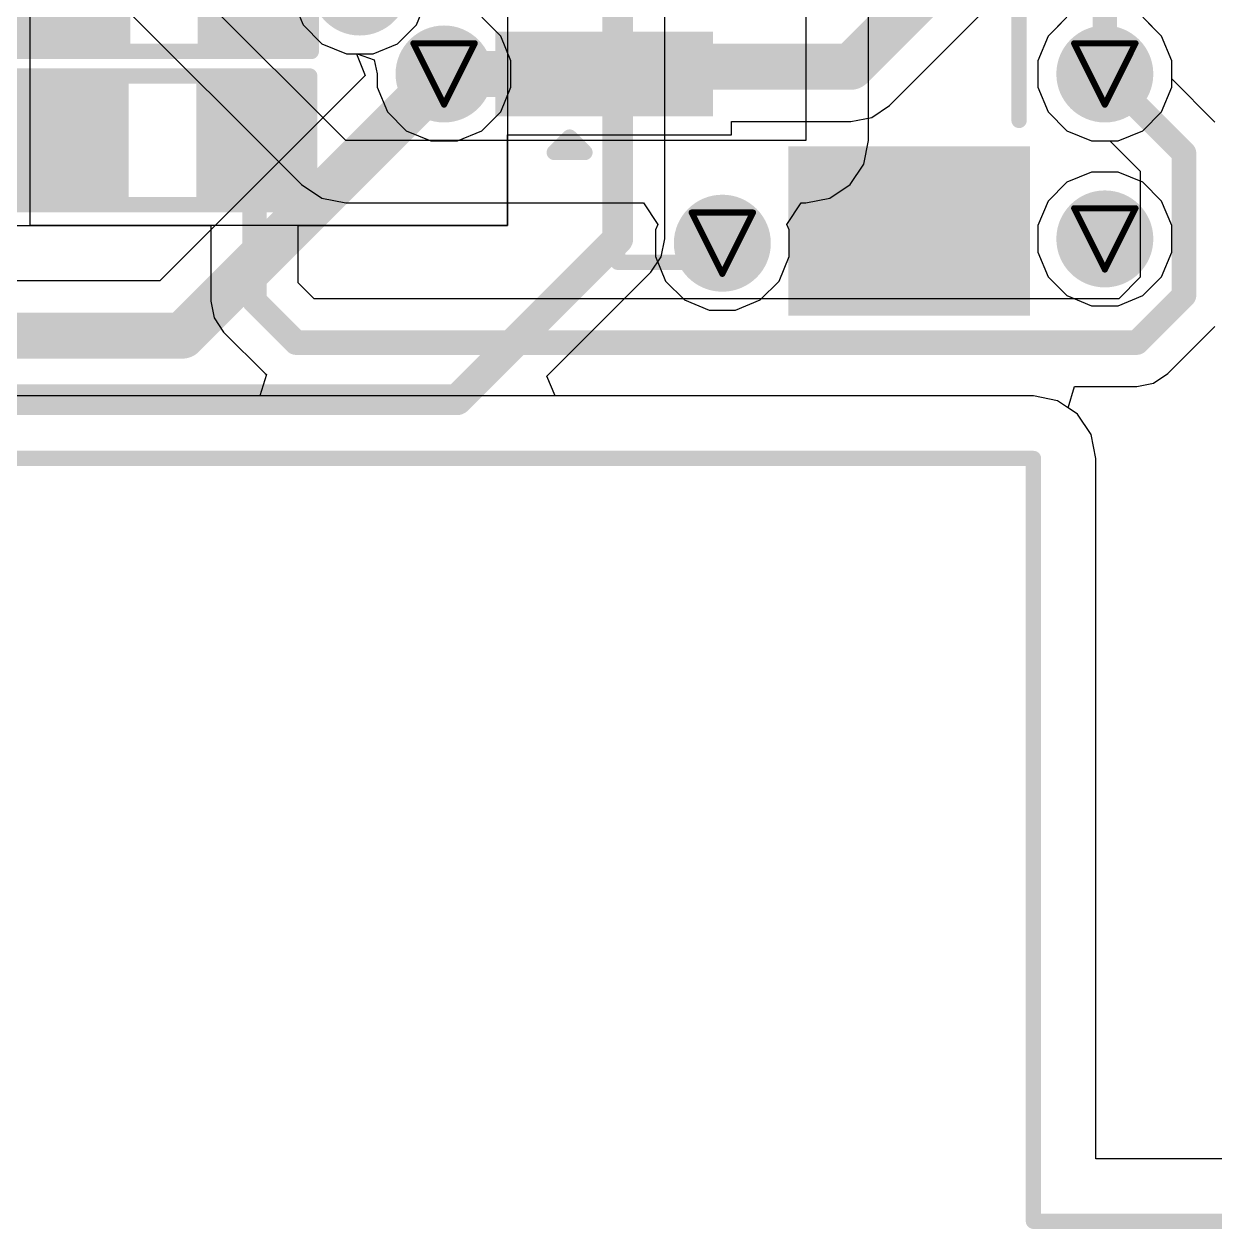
# Model space of a CAD drawing. Header units: inches. Extents: x -6 to 385, y -2 to 102.
# Drawn here: x 53.2 to 63.06, y -0.06 to 9.91 of the extents above; entities that cross this region are included whole.
import ezdxf

# ---------------------------------------------------------------- set-up
doc = ezdxf.new("R2010")
doc.units = ezdxf.units.IN
for name, color, linetype in [('Board outline', 216, 'Continuous'), ('Bottom Layer', 5, 'Continuous'), ('Bottom Overlay', 54, 'Continuous'), ('Bottom Paste', 16, 'Continuous'), ('Bottom Solder', 6, 'Continuous'), ('Drill Drawing', 1, 'Continuous'), ('Layer 1', 16, 'Continuous'), ('Layer 2', 76, 'Continuous'), ('Top Layer', 1, 'Continuous'), ('Top Solder', 216, 'Continuous'), ('Via Holes', 16, 'Continuous')]:
    doc.layers.add(name, color=color, linetype=linetype)

# ---------------------------------------------------------------- blocks, each defined once
blk = doc.blocks.new('R___0603_B_99')
at = {"layer": 'Bottom Layer'}
for points in [[(-1.143, -0.4445), (-1.143, 0.4445), (-0.3809999999999999, 0.4445), (-0.3809999999999999, -0.4445)], [(0.3809999999999999, -0.4445), (0.3809999999999999, 0.4445), (1.143, 0.4445), (1.143, -0.4445)]]:
    blk.add_hatch(color=5, dxfattribs=at).paths.add_polyline_path(points)
at = {"layer": 'Bottom Paste'}
for points in [[(-1.143, -0.4445), (-1.143, 0.4445), (-0.3809999999999999, 0.4445), (-0.3809999999999999, -0.4445)], [(0.3809999999999999, -0.4445), (0.3809999999999999, 0.4445), (1.143, 0.4445), (1.143, -0.4445)]]:
    blk.add_hatch(color=16, dxfattribs=at).paths.add_polyline_path(points)
at = {"layer": 'Bottom Solder'}
for points in [[(-1.2446, -0.5460999999999999), (-1.2446, 0.5460999999999999), (-0.2794, 0.5460999999999999), (-0.2794, -0.5460999999999999)], [(0.2794, -0.5460999999999999), (0.2794, 0.5460999999999999), (1.2446, 0.5460999999999999), (1.2446, -0.5460999999999999)]]:
    blk.add_hatch(color=6, dxfattribs=at).paths.add_polyline_path(points)
at = {"layer": 'Bottom Overlay'}
for points in [[(-1.2192, 0.5334, 0.127, 0.127, 0), (1.2192, 0.5334, 0.127, 0.127, 0)], [(-1.2192, -0.5334, 0.127, 0.127, 0), (-1.2192, 0.5334, 0.127, 0.127, 0)], [(1.2192, -0.5334, 0.127, 0.127, 0), (1.2192, 0.5334, 0.127, 0.127, 0)], [(-1.2192, -0.5334, 0.127, 0.127, 0), (1.2192, -0.5334, 0.127, 0.127, 0)]]:
    blk.add_lwpolyline(points, format="xyseb", dxfattribs=at)
for points in [[(-1.25095, 0.5334, 0.0635, 0.0635, 1), (-1.18745, 0.5334, 0.0635, 0.0635, 1)], [(-1.25095, 0.5334, 0.0635, 0.0635, 1), (-1.18745, 0.5334, 0.0635, 0.0635, 1)], [(1.18745, 0.5334, 0.0635, 0.0635, 1), (1.25095, 0.5334, 0.0635, 0.0635, 1)], [(1.18745, 0.5334, 0.0635, 0.0635, 1), (1.25095, 0.5334, 0.0635, 0.0635, 1)], [(-1.25095, -0.5334, 0.0635, 0.0635, 1), (-1.18745, -0.5334, 0.0635, 0.0635, 1)], [(-1.25095, -0.5334, 0.0635, 0.0635, 1), (-1.18745, -0.5334, 0.0635, 0.0635, 1)], [(1.18745, -0.5334, 0.0635, 0.0635, 1), (1.25095, -0.5334, 0.0635, 0.0635, 1)], [(1.18745, -0.5334, 0.0635, 0.0635, 1), (1.25095, -0.5334, 0.0635, 0.0635, 1)]]:
    blk.add_lwpolyline(points, format="xyseb", close=True, dxfattribs=at)
blk = doc.blocks.new('R___0603_B_106')
at = {"layer": 'Bottom Layer'}
for points in [[(-1.143, -0.4445), (-1.143, 0.4445), (-0.3809999999999999, 0.4445), (-0.3809999999999999, -0.4445)], [(0.3809999999999999, -0.4445), (0.3809999999999999, 0.4445), (1.143, 0.4445), (1.143, -0.4445)]]:
    blk.add_hatch(color=5, dxfattribs=at).paths.add_polyline_path(points)
at = {"layer": 'Bottom Paste'}
for points in [[(-1.143, -0.4445), (-1.143, 0.4445), (-0.3809999999999999, 0.4445), (-0.3809999999999999, -0.4445)], [(0.3809999999999999, -0.4445), (0.3809999999999999, 0.4445), (1.143, 0.4445), (1.143, -0.4445)]]:
    blk.add_hatch(color=16, dxfattribs=at).paths.add_polyline_path(points)
at = {"layer": 'Bottom Solder'}
for points in [[(-1.2446, -0.5460999999999999), (-1.2446, 0.5460999999999999), (-0.2794, 0.5460999999999999), (-0.2794, -0.5460999999999999)], [(0.2794, -0.5460999999999999), (0.2794, 0.5460999999999999), (1.2446, 0.5460999999999999), (1.2446, -0.5460999999999999)]]:
    blk.add_hatch(color=6, dxfattribs=at).paths.add_polyline_path(points)
at = {"layer": 'Bottom Overlay'}
for points in [[(-1.2192, -0.5334, 0.127, 0.127, 0), (-1.2192, 0.5334, 0.127, 0.127, 0)], [(-1.2192, 0.5334, 0.127, 0.127, 0), (1.2192, 0.5334, 0.127, 0.127, 0)], [(1.2192, -0.5334, 0.127, 0.127, 0), (1.2192, 0.5334, 0.127, 0.127, 0)], [(-1.2192, -0.5334, 0.127, 0.127, 0), (1.2192, -0.5334, 0.127, 0.127, 0)]]:
    blk.add_lwpolyline(points, format="xyseb", dxfattribs=at)
for points in [[(-1.25095, 0.5334, 0.0635, 0.0635, 1), (-1.18745, 0.5334, 0.0635, 0.0635, 1)], [(-1.25095, 0.5334, 0.0635, 0.0635, 1), (-1.18745, 0.5334, 0.0635, 0.0635, 1)], [(1.18745, 0.5334, 0.0635, 0.0635, 1), (1.25095, 0.5334, 0.0635, 0.0635, 1)], [(1.18745, 0.5334, 0.0635, 0.0635, 1), (1.25095, 0.5334, 0.0635, 0.0635, 1)], [(-1.25095, -0.5334, 0.0635, 0.0635, 1), (-1.18745, -0.5334, 0.0635, 0.0635, 1)], [(-1.25095, -0.5334, 0.0635, 0.0635, 1), (-1.18745, -0.5334, 0.0635, 0.0635, 1)], [(1.18745, -0.5334, 0.0635, 0.0635, 1), (1.25095, -0.5334, 0.0635, 0.0635, 1)], [(1.18745, -0.5334, 0.0635, 0.0635, 1), (1.25095, -0.5334, 0.0635, 0.0635, 1)]]:
    blk.add_lwpolyline(points, format="xyseb", close=True, dxfattribs=at)
blk = doc.blocks.new('V________T______B_136')
at = {"layer": 'Bottom Layer'}
for points in [[(-2.74999704, 2.06249905), (-2.24999804, 2.06249905), (-2.24999804, 0.46249971), (-2.74999704, 0.46249971)], [(-1.7499965, 2.06249905), (-1.2499975, 2.06249905), (-1.2499975, 0.46249971), (-1.7499965, 0.46249971)], [(-0.7499959599999999, 2.06249905), (-0.24999696, 2.06249905), (-0.24999696, 0.46249971), (-0.7499959599999999, 0.46249971)], [(0.25000204, 2.06249905), (0.75000104, 2.06249905), (0.75000104, 0.46249971), (0.25000204, 0.46249971)], [(1.25000258, 2.06249905), (1.75000158, 2.06249905), (1.75000158, 0.46249971), (1.25000258, 0.46249971)], [(2.25000312, 2.06249905), (2.75000212, 2.06249905), (2.75000212, 0.46249971), (2.25000312, 0.46249971)], [(-4.39999755, -0.36249991), (-3.199997409999999, -0.36249991), (-3.199997409999999, -2.16249885), (-4.39999755, -2.16249885)], [(3.20000249, -0.36249991), (4.400002629999999, -0.36249991), (4.400002629999999, -2.16249885), (3.20000249, -2.16249885)]]:
    blk.add_hatch(color=5, dxfattribs=at).paths.add_polyline_path(points)
at = {"layer": 'Bottom Paste'}
for points in [[(-2.74999704, 2.06249905), (-2.24999804, 2.06249905), (-2.24999804, 0.46249971), (-2.74999704, 0.46249971)], [(-1.7499965, 2.06249905), (-1.2499975, 2.06249905), (-1.2499975, 0.46249971), (-1.7499965, 0.46249971)], [(-0.7499959599999999, 2.06249905), (-0.24999696, 2.06249905), (-0.24999696, 0.46249971), (-0.7499959599999999, 0.46249971)], [(0.25000204, 2.06249905), (0.75000104, 2.06249905), (0.75000104, 0.46249971), (0.25000204, 0.46249971)], [(1.25000258, 2.06249905), (1.75000158, 2.06249905), (1.75000158, 0.46249971), (1.25000258, 0.46249971)], [(2.25000312, 2.06249905), (2.75000212, 2.06249905), (2.75000212, 0.46249971), (2.25000312, 0.46249971)], [(-4.39999755, -0.36249991), (-3.199997409999999, -0.36249991), (-3.199997409999999, -2.16249885), (-4.39999755, -2.16249885)], [(3.20000249, -0.36249991), (4.400002629999999, -0.36249991), (4.400002629999999, -2.16249885), (3.20000249, -2.16249885)]]:
    blk.add_hatch(color=16, dxfattribs=at).paths.add_polyline_path(points)
at = {"layer": 'Bottom Solder'}
for points in [[(-2.85159704, 2.16409905), (-2.14839804, 2.16409905), (-2.14839804, 0.36089971), (-2.85159704, 0.36089971)], [(-1.8515965, 2.16409905), (-1.1483975, 2.16409905), (-1.1483975, 0.36089971), (-1.8515965, 0.36089971)], [(-0.8515959599999999, 2.16409905), (-0.14839696, 2.16409905), (-0.14839696, 0.36089971), (-0.8515959599999999, 0.36089971)], [(0.14840204, 2.16409905), (0.8516010399999999, 2.16409905), (0.8516010399999999, 0.36089971), (0.14840204, 0.36089971)], [(1.14840258, 2.16409905), (1.85160158, 2.16409905), (1.85160158, 0.36089971), (1.14840258, 0.36089971)], [(2.14840312, 2.16409905), (2.85160212, 2.16409905), (2.85160212, 0.36089971), (2.14840312, 0.36089971)], [(-4.50159755, -0.26089991), (-3.09839741, -0.26089991), (-3.09839741, -2.26409885), (-4.50159755, -2.26409885)], [(3.09840249, -0.26089991), (4.50160263, -0.26089991), (4.50160263, -2.26409885), (3.09840249, -2.26409885)]]:
    blk.add_hatch(color=6, dxfattribs=at).paths.add_polyline_path(points)
at = {"layer": 'Bottom Overlay'}
for points in [[(-3.1496, 1.6764, 0.127, 0.127, 0), (-3.1496, 1.4224, 0.127, 0.127, 0)], [(-3.1496, 1.6764, 0.127, 0.127, 0), (-3.0226, 1.5494, 0.127, 0.127, 0)], [(-3.0226, 1.5494, 0.127, 0.127, 0), (-3.1496, 1.4224, 0.127, 0.127, 0)], [(-4.0591994, 1.15000024, 0.127, 0.127, 0), (-3.08040024, 1.15000024, 0.127, 0.127, 0)], [(-4.0591994, 1.15000024, 0.127, 0.127, 0), (-4.0591994, 0.12040108, 0.127, 0.127, 0)], [(3.08040532, 1.15000024, 0.127, 0.127, 0), (4.059204479999999, 1.15000024, 0.127, 0.127, 0)], [(4.059204479999999, 1.15000024, 0.127, 0.127, 0), (4.059204479999999, 0.12040108, 0.127, 0.127, 0)], [(-2.884398599999999, -2.1731986, 0.127, 0.127, 0), (2.93220394, -2.1731986, 0.127, 0.127, 0)]]:
    blk.add_lwpolyline(points, format="xyseb", dxfattribs=at)
for points in [[(-3.18135, 1.6764, 0.0635, 0.0635, 1), (-3.11785, 1.6764, 0.0635, 0.0635, 1)], [(-3.18135, 1.6764, 0.0635, 0.0635, 1), (-3.11785, 1.6764, 0.0635, 0.0635, 1)], [(-3.05435, 1.5494, 0.0635, 0.0635, 1), (-2.99085, 1.5494, 0.0635, 0.0635, 1)], [(-3.05435, 1.5494, 0.0635, 0.0635, 1), (-2.99085, 1.5494, 0.0635, 0.0635, 1)], [(-3.18135, 1.4224, 0.0635, 0.0635, 1), (-3.11785, 1.4224, 0.0635, 0.0635, 1)], [(-3.18135, 1.4224, 0.0635, 0.0635, 1), (-3.11785, 1.4224, 0.0635, 0.0635, 1)], [(-4.0909494, 1.15000024, 0.0635, 0.0635, 1), (-4.0274494, 1.15000024, 0.0635, 0.0635, 1)], [(-4.0909494, 1.15000024, 0.0635, 0.0635, 1), (-4.0274494, 1.15000024, 0.0635, 0.0635, 1)], [(-3.11215024, 1.15000024, 0.0635, 0.0635, 1), (-3.04865024, 1.15000024, 0.0635, 0.0635, 1)], [(3.04865532, 1.15000024, 0.0635, 0.0635, 1), (3.11215532, 1.15000024, 0.0635, 0.0635, 1)], [(4.02745448, 1.15000024, 0.0635, 0.0635, 1), (4.09095448, 1.15000024, 0.0635, 0.0635, 1)], [(4.02745448, 1.15000024, 0.0635, 0.0635, 1), (4.09095448, 1.15000024, 0.0635, 0.0635, 1)], [(-4.0909494, 0.12040108, 0.0635, 0.0635, 1), (-4.0274494, 0.12040108, 0.0635, 0.0635, 1)], [(4.02745448, 0.12040108, 0.0635, 0.0635, 1), (4.09095448, 0.12040108, 0.0635, 0.0635, 1)], [(-2.9161486, -2.1731986, 0.0635, 0.0635, 1), (-2.8526486, -2.1731986, 0.0635, 0.0635, 1)], [(2.90045394, -2.1731986, 0.0635, 0.0635, 1), (2.96395394, -2.1731986, 0.0635, 0.0635, 1)]]:
    blk.add_lwpolyline(points, format="xyseb", close=True, dxfattribs=at)

msp = doc.modelspace()

# ---------------------------------------------------------------- hatches: boundary and pattern name
at = {"layer": 'Bottom Layer'}
h = msp.add_hatch(color=5, dxfattribs=at)
edge = h.paths.add_edge_path()
edge.add_arc((56.67985616, 9.500001319999999), 0.2999994, 0, 360)
h = msp.add_hatch(color=5, dxfattribs=at)
edge = h.paths.add_edge_path()
edge.add_arc((62.15224806, 9.500001319999999), 0.2999994, 0, 360)
h = msp.add_hatch(color=5, dxfattribs=at)
edge = h.paths.add_edge_path()
edge.add_arc((58.98459628, 8.09868332), 0.2999994, 0, 360)
h = msp.add_hatch(color=5, dxfattribs=at)
edge = h.paths.add_edge_path()
edge.add_arc((62.15224806, 8.1341849), 0.2999994, 0, 360)
at = {"layer": 'Bottom Solder'}
h = msp.add_hatch(color=6, dxfattribs=at)
edge = h.paths.add_edge_path()
edge.add_arc((55.9816, 10.21999988), 0.4015993999999999, 0, 360)
h = msp.add_hatch(color=6, dxfattribs=at)
edge = h.paths.add_edge_path()
edge.add_arc((56.67985616, 9.500001319999999), 0.4015993999999999, 0, 360)
h = msp.add_hatch(color=6, dxfattribs=at)
edge = h.paths.add_edge_path()
edge.add_arc((62.15224806, 9.500001319999999), 0.4015993999999999, 0, 360)
h = msp.add_hatch(color=6, dxfattribs=at)
edge = h.paths.add_edge_path()
edge.add_arc((58.98459628, 8.09868332), 0.4015993999999999, 0, 360)
h = msp.add_hatch(color=6, dxfattribs=at)
edge = h.paths.add_edge_path()
edge.add_arc((62.15224806, 8.1341849), 0.4015993999999999, 0, 360)
at = {"layer": 'Layer 1'}
h = msp.add_hatch(color=16, dxfattribs=at)
edge = h.paths.add_edge_path()
edge.add_arc((56.67985616, 9.500001319999999), 0.2999994, 0, 360)
h = msp.add_hatch(color=16, dxfattribs=at)
edge = h.paths.add_edge_path()
edge.add_arc((62.15224806, 9.500001319999999), 0.2999994, 0, 360)
h = msp.add_hatch(color=16, dxfattribs=at)
edge = h.paths.add_edge_path()
edge.add_arc((58.98459628, 8.09868332), 0.2999994, 0, 360)
h = msp.add_hatch(color=16, dxfattribs=at)
edge = h.paths.add_edge_path()
edge.add_arc((62.15224806, 8.1341849), 0.2999994, 0, 360)
at = {"layer": 'Layer 2'}
h = msp.add_hatch(color=76, dxfattribs=at)
edge = h.paths.add_edge_path()
edge.add_arc((56.67985616, 9.500001319999999), 0.2999994, 0, 360)
h = msp.add_hatch(color=76, dxfattribs=at)
edge = h.paths.add_edge_path()
edge.add_arc((62.15224806, 9.500001319999999), 0.2999994, 0, 360)
h = msp.add_hatch(color=76, dxfattribs=at)
edge = h.paths.add_edge_path()
edge.add_arc((58.98459628, 8.09868332), 0.2999994, 0, 360)
h = msp.add_hatch(color=76, dxfattribs=at)
edge = h.paths.add_edge_path()
edge.add_arc((62.15224806, 8.1341849), 0.2999994, 0, 360)
at = {"layer": 'Top Layer'}
h = msp.add_hatch(color=1, dxfattribs=at)
edge = h.paths.add_edge_path()
edge.add_arc((56.67985616, 9.500001319999999), 0.2999994, 0, 360)
h = msp.add_hatch(color=1, dxfattribs=at)
edge = h.paths.add_edge_path()
edge.add_arc((62.15224806, 9.500001319999999), 0.2999994, 0, 360)
h = msp.add_hatch(color=1, dxfattribs=at)
edge = h.paths.add_edge_path()
edge.add_arc((58.98459628, 8.09868332), 0.2999994, 0, 360)
h = msp.add_hatch(color=1, dxfattribs=at)
edge = h.paths.add_edge_path()
edge.add_arc((62.15224806, 8.1341849), 0.2999994, 0, 360)
at = {"layer": 'Top Solder'}
h = msp.add_hatch(color=216, dxfattribs=at)
edge = h.paths.add_edge_path()
edge.add_arc((55.9816, 10.21999988), 0.4015993999999999, 0, 360)
h = msp.add_hatch(color=216, dxfattribs=at)
edge = h.paths.add_edge_path()
edge.add_arc((56.67985616, 9.500001319999999), 0.4015993999999999, 0, 360)
h = msp.add_hatch(color=216, dxfattribs=at)
edge = h.paths.add_edge_path()
edge.add_arc((62.15224806, 9.500001319999999), 0.4015993999999999, 0, 360)
h = msp.add_hatch(color=216, dxfattribs=at)
edge = h.paths.add_edge_path()
edge.add_arc((58.98459628, 8.09868332), 0.4015993999999999, 0, 360)
h = msp.add_hatch(color=216, dxfattribs=at)
edge = h.paths.add_edge_path()
edge.add_arc((62.15224806, 8.1341849), 0.4015993999999999, 0, 360)
at = {"layer": 'Via Holes'}
h = msp.add_hatch(color=7, dxfattribs=at)
edge = h.paths.add_edge_path()
edge.add_arc((56.67985616, 9.500001319999999), 0.1499997, 0, 360)
h = msp.add_hatch(color=7, dxfattribs=at)
edge = h.paths.add_edge_path()
edge.add_arc((62.15224806, 9.500001319999999), 0.1499997, 0, 360)
h = msp.add_hatch(color=7, dxfattribs=at)
edge = h.paths.add_edge_path()
edge.add_arc((62.15224806, 8.1341849), 0.1499997, 0, 360)
h = msp.add_hatch(color=7, dxfattribs=at)
edge = h.paths.add_edge_path()
edge.add_arc((58.98459628, 8.09868332), 0.1499997, 0, 360)

# ---------------------------------------------------------------- linework, layer by layer
at = {"layer": 'Board outline'}
for points in [[(23.37439826, 6.31599956, 0.127, 0.127, 0), (61.56100463999999, 6.31599956, 0.127, 0.127, 0)], [(61.56100463999999, 0, 0.127, 0.127, 0), (61.56100463999999, 6.31599956, 0.127, 0.127, 0)], [(61.56100463999999, 0, 0.127, 0.127, 0), (79.59657944, 0, 0.127, 0.127, 0)]]:
    msp.add_lwpolyline(points, format="xyseb", dxfattribs=at)
for points in [[(61.52925464, 6.31599956, 0.0635, 0.0635, 1), (61.59275464, 6.31599956, 0.0635, 0.0635, 1)], [(61.52925464, 6.31599956, 0.0635, 0.0635, 1), (61.59275464, 6.31599956, 0.0635, 0.0635, 1)], [(61.52925464, 0, 0.0635, 0.0635, 1), (61.59275464, 0, 0.0635, 0.0635, 1)], [(61.52925464, 0, 0.0635, 0.0635, 1), (61.59275464, 0, 0.0635, 0.0635, 1)]]:
    msp.add_lwpolyline(points, format="xyseb", close=True, dxfattribs=at)
at = {"layer": 'Bottom Layer'}
for p, q in [((53.25168928, 8.24600078), (53.25168928, 17.26849988)), ((57.20649722, 17.26849988), (57.20649722, 8.24600078)), ((60.36888357999999, 9.2390341), (62.22026671999999, 11.09041978)), ((61.8384336, 9.96966002), (61.68258936, 9.81381578)), ((62.62190676, 9.81381578), (62.46606252, 9.96966002)), ((61.68258936, 9.81381578), (61.59824866, 9.610199219999998)), ((62.70624746, 9.610199219999998), (62.62190676, 9.81381578)), ((61.59824866, 9.610199219999998), (61.59824866, 9.38980342)), ((62.70624746, 9.458751719999999), (62.70624746, 9.610199219999998)), ((61.59824866, 9.38980342), (61.68258936, 9.18618686)), ((63.06421474, 9.1007819), (62.70624746, 9.458751719999999)), ((60.22185314, 9.14079198), (60.36888357999999, 9.2390341)), ((61.68258936, 9.18618686), (61.8384336, 9.030342619999999)), ((59.06049656, 8.99600182), (59.06049656, 9.106293699999998)), ((59.06049656, 9.106293699999998), (60.04841686, 9.106293699999998)), ((60.04841686, 9.106293699999998), (60.22185314, 9.14079198)), ((57.20649722, 8.24600078), (57.20649722, 8.99600182)), ((57.20649722, 8.99600182), (59.06049656, 8.99600182)), ((61.8384336, 9.030342619999999), (62.04205016, 8.946001919999999)), ((62.04205016, 8.946001919999999), (62.19349766, 8.946001919999999)), ((62.19349766, 8.946001919999999), (62.44528024, 8.694221879999999)), ((62.44528024, 8.694221879999999), (62.44528024, 7.816415659999999)), ((53.14199429999999, 8.245995699999998), (53.25169436, 8.245995699999998)), ((57.20649722, 8.24600078), (53.25168928, 8.24600078)), ((53.25169436, 8.245998239999999), (53.31979684, 8.24600078)), ((53.25169436, 8.245995699999998), (53.25169436, 8.245998239999999)), ((53.31979684, 8.24600078), (54.74758926, 8.24600078)), ((54.74758926, 8.24600078), (54.74758926, 7.61903734)), ((55.47272369999999, 7.769207219999999), (55.47272369999999, 8.24600078)), ((55.47272369999999, 8.24600078), (57.20649722, 8.24600078)), ((62.44528024, 7.816415659999999), (62.26695953999999, 7.6380975)), ((55.60383088, 7.6380975), (55.47272369999999, 7.769207219999999)), ((54.74758926, 7.61903734), (54.74758671999999, 7.619024639999999)), ((54.74758671999999, 7.619024639999999), (54.7751889, 7.48027714)), ((62.26695953999999, 7.6380975), (55.60383088, 7.6380975)), ((54.7751889, 7.48027714), (54.85378158, 7.36264974)), ((62.67351702, 7.01915538), (63.06421474, 7.40985564)), ((54.85378158, 7.36264974), (55.19727085999999, 7.019163)), ((55.20837574, 7.011738579999999), (55.15444137999999, 6.833938579999999)), ((55.19727085999999, 7.019163), (55.19727594, 7.01915538)), ((55.19727594, 7.01915538), (55.20837574, 7.011738579999999)), ((62.55588961999999, 6.9405627), (62.67351702, 7.01915538)), ((61.84802718, 6.73516306), (61.90196407999999, 6.91296306)), ((61.90196407999999, 6.91296306), (62.41712941999999, 6.91296306)), ((62.41712941999999, 6.91296306), (62.41714212, 6.912960519999999)), ((62.41714212, 6.912960519999999), (62.55588961999999, 6.9405627)), ((55.15444137999999, 6.833938579999999), (32.96077482, 6.833938579999999)), ((61.92723962, 6.68223454), (61.84802718, 6.73516306)), ((62.03951778, 6.514198299999999), (61.92723962, 6.68223454)), ((62.07894365999999, 6.31598686), (62.03951778, 6.514198299999999)), ((62.07894365999999, 0.51793902), (62.07894365999999, 6.31598686)), ((66.69236598, 0.51793902), (62.07894365999999, 0.51793902))]:
    msp.add_line(p, q, dxfattribs=at)
for points in [[(60.04841686, 9.559500819999998, 0.3809999999999999, 0.3809999999999999, 0), (62.03254294, 11.5436269, 0.3809999999999999, 0.3809999999999999, 0)], [(56.67985616, 9.500001319999999, 0.3809999999999999, 0.3809999999999999, 0), (58.00649816, 9.500001319999999, 0.3809999999999999, 0.3809999999999999, 0)], [(58.00649816, 9.500001319999999, 0.3809999999999999, 0.3809999999999999, 0), (58.06599766, 9.559500819999998, 0.3809999999999999, 0.3809999999999999, 0)], [(58.06599766, 9.559500819999998, 0.3809999999999999, 0.3809999999999999, 0), (60.04841686, 9.559500819999998, 0.3809999999999999, 0.3809999999999999, 0)], [(62.15224806, 9.500001319999999, 0.2032, 0.2032, 0), (62.80784746, 8.84440192, 0.2032, 0.2032, 0)], [(52.3418435, 8.95004052, 0.3809999999999999, 0.3809999999999999, 0), (53.58611583999999, 8.95004052, 0.3809999999999999, 0.3809999999999999, 0)], [(53.58611583999999, 8.95004052, 0.3809999999999999, 0.3809999999999999, 0), (53.58615647999999, 8.94999988, 0.3809999999999999, 0.3809999999999999, 0)], [(55.11015647999999, 7.619024639999999, 0.2032, 0.2032, 0), (55.11015647999999, 8.94999988, 0.2032, 0.2032, 0)], [(62.80784746, 7.666235619999999, 0.2032, 0.2032, 0), (62.80784746, 8.84440192, 0.2032, 0.2032, 0)], [(55.11015647999999, 7.619024639999999, 0.2032, 0.2032, 0), (55.45365083999999, 7.275530279999999, 0.2032, 0.2032, 0)], [(62.41714212, 7.275530279999999, 0.2032, 0.2032, 0), (62.80784746, 7.666235619999999, 0.2032, 0.2032, 0)], [(55.45365083999999, 7.275530279999999, 0.2032, 0.2032, 0), (62.41714212, 7.275530279999999, 0.2032, 0.2032, 0)]]:
    msp.add_lwpolyline(points, format="xyseb", dxfattribs=at)
for points in [[(56.58460616, 9.500001319999999, 0.1905, 0.1905, 1), (56.77510615999999, 9.500001319999999, 0.1905, 0.1905, 1)], [(57.91124815999999, 9.500001319999999, 0.1905, 0.1905, 1), (58.10174816, 9.500001319999999, 0.1905, 0.1905, 1)], [(57.91124815999999, 9.500001319999999, 0.1905, 0.1905, 1), (58.10174816, 9.500001319999999, 0.1905, 0.1905, 1)], [(57.97074765999999, 9.559500819999998, 0.1905, 0.1905, 1), (58.16124765999999, 9.559500819999998, 0.1905, 0.1905, 1)], [(57.97074765999999, 9.559500819999998, 0.1905, 0.1905, 1), (58.16124765999999, 9.559500819999998, 0.1905, 0.1905, 1)], [(59.95316686, 9.559500819999998, 0.1905, 0.1905, 1), (60.14366686, 9.559500819999998, 0.1905, 0.1905, 1)], [(59.95316686, 9.559500819999998, 0.1905, 0.1905, 1), (60.14366686, 9.559500819999998, 0.1905, 0.1905, 1)], [(62.10144806, 9.500001319999999, 0.1016, 0.1016, 1), (62.20304805999999, 9.500001319999999, 0.1016, 0.1016, 1)], [(53.49086584, 8.95004052, 0.1905, 0.1905, 1), (53.68136584, 8.95004052, 0.1905, 0.1905, 1)], [(53.49086584, 8.95004052, 0.1905, 0.1905, 1), (53.68136584, 8.95004052, 0.1905, 0.1905, 1)], [(53.49090648, 8.94999988, 0.1905, 0.1905, 1), (53.68140648, 8.94999988, 0.1905, 0.1905, 1)], [(55.05935648, 8.94999988, 0.1016, 0.1016, 1), (55.16095648, 8.94999988, 0.1016, 0.1016, 1)], [(62.75704746, 8.84440192, 0.1016, 0.1016, 1), (62.85864745999999, 8.84440192, 0.1016, 0.1016, 1)], [(62.75704746, 8.84440192, 0.1016, 0.1016, 1), (62.85864745999999, 8.84440192, 0.1016, 0.1016, 1)], [(55.05935648, 7.619024639999999, 0.1016, 0.1016, 1), (55.16095648, 7.619024639999999, 0.1016, 0.1016, 1)], [(55.05935648, 7.619024639999999, 0.1016, 0.1016, 1), (55.16095648, 7.619024639999999, 0.1016, 0.1016, 1)], [(62.75704746, 7.666235619999999, 0.1016, 0.1016, 1), (62.85864745999999, 7.666235619999999, 0.1016, 0.1016, 1)], [(62.75704746, 7.666235619999999, 0.1016, 0.1016, 1), (62.85864745999999, 7.666235619999999, 0.1016, 0.1016, 1)], [(55.40285084, 7.275530279999999, 0.1016, 0.1016, 1), (55.50445084, 7.275530279999999, 0.1016, 0.1016, 1)], [(55.40285084, 7.275530279999999, 0.1016, 0.1016, 1), (55.50445084, 7.275530279999999, 0.1016, 0.1016, 1)], [(62.36634211999999, 7.275530279999999, 0.1016, 0.1016, 1), (62.46794212, 7.275530279999999, 0.1016, 0.1016, 1)], [(62.36634211999999, 7.275530279999999, 0.1016, 0.1016, 1), (62.46794212, 7.275530279999999, 0.1016, 0.1016, 1)]]:
    msp.add_lwpolyline(points, format="xyseb", close=True, dxfattribs=at)
at = {"layer": 'Drill Drawing'}
for points in [[(56.42585616, 9.75400132, 0.0508, 0.0508, 0), (56.93385616, 9.75400132, 0.0508, 0.0508, 0)], [(56.42585616, 9.75400132, 0.0508, 0.0508, 0), (56.67985616, 9.24600132, 0.0508, 0.0508, 0)], [(56.67985616, 9.24600132, 0.0508, 0.0508, 0), (56.93385616, 9.75400132, 0.0508, 0.0508, 0)], [(61.89824805999999, 9.75400132, 0.0508, 0.0508, 0), (62.40624806, 9.75400132, 0.0508, 0.0508, 0)], [(61.89824805999999, 9.75400132, 0.0508, 0.0508, 0), (62.15224806, 9.24600132, 0.0508, 0.0508, 0)], [(62.15224806, 9.24600132, 0.0508, 0.0508, 0), (62.40624806, 9.75400132, 0.0508, 0.0508, 0)], [(61.89824805999999, 8.3881849, 0.0508, 0.0508, 0), (62.40624806, 8.3881849, 0.0508, 0.0508, 0)], [(61.89824805999999, 8.3881849, 0.0508, 0.0508, 0), (62.15224806, 7.8801849, 0.0508, 0.0508, 0)], [(62.15224806, 7.8801849, 0.0508, 0.0508, 0), (62.40624806, 8.3881849, 0.0508, 0.0508, 0)], [(58.73059627999999, 8.35268332, 0.0508, 0.0508, 0), (59.23859628, 8.35268332, 0.0508, 0.0508, 0)], [(58.73059627999999, 8.35268332, 0.0508, 0.0508, 0), (58.98459628, 7.84468332, 0.0508, 0.0508, 0)], [(58.98459628, 7.84468332, 0.0508, 0.0508, 0), (59.23859628, 8.35268332, 0.0508, 0.0508, 0)]]:
    msp.add_lwpolyline(points, format="xyseb", dxfattribs=at)
for points in [[(56.41315615999999, 9.75400132, 0.0254, 0.0254, 1), (56.43855616, 9.75400132, 0.0254, 0.0254, 1)], [(56.41315615999999, 9.75400132, 0.0254, 0.0254, 1), (56.43855616, 9.75400132, 0.0254, 0.0254, 1)], [(56.92115616, 9.75400132, 0.0254, 0.0254, 1), (56.94655616, 9.75400132, 0.0254, 0.0254, 1)], [(56.92115616, 9.75400132, 0.0254, 0.0254, 1), (56.94655616, 9.75400132, 0.0254, 0.0254, 1)], [(61.88554806, 9.75400132, 0.0254, 0.0254, 1), (61.91094806, 9.75400132, 0.0254, 0.0254, 1)], [(61.88554806, 9.75400132, 0.0254, 0.0254, 1), (61.91094806, 9.75400132, 0.0254, 0.0254, 1)], [(62.39354806, 9.75400132, 0.0254, 0.0254, 1), (62.41894806, 9.75400132, 0.0254, 0.0254, 1)], [(62.39354806, 9.75400132, 0.0254, 0.0254, 1), (62.41894806, 9.75400132, 0.0254, 0.0254, 1)], [(56.66715616, 9.24600132, 0.0254, 0.0254, 1), (56.69255616, 9.24600132, 0.0254, 0.0254, 1)], [(56.66715616, 9.24600132, 0.0254, 0.0254, 1), (56.69255616, 9.24600132, 0.0254, 0.0254, 1)], [(62.13954806, 9.24600132, 0.0254, 0.0254, 1), (62.16494805999999, 9.24600132, 0.0254, 0.0254, 1)], [(62.13954806, 9.24600132, 0.0254, 0.0254, 1), (62.16494805999999, 9.24600132, 0.0254, 0.0254, 1)], [(61.88554806, 8.3881849, 0.0254, 0.0254, 1), (61.91094806, 8.3881849, 0.0254, 0.0254, 1)], [(61.88554806, 8.3881849, 0.0254, 0.0254, 1), (61.91094806, 8.3881849, 0.0254, 0.0254, 1)], [(62.39354806, 8.3881849, 0.0254, 0.0254, 1), (62.41894806, 8.3881849, 0.0254, 0.0254, 1)], [(62.39354806, 8.3881849, 0.0254, 0.0254, 1), (62.41894806, 8.3881849, 0.0254, 0.0254, 1)], [(58.71789628, 8.35268332, 0.0254, 0.0254, 1), (58.74329628, 8.35268332, 0.0254, 0.0254, 1)], [(58.71789628, 8.35268332, 0.0254, 0.0254, 1), (58.74329628, 8.35268332, 0.0254, 0.0254, 1)], [(59.22589628, 8.35268332, 0.0254, 0.0254, 1), (59.25129628, 8.35268332, 0.0254, 0.0254, 1)], [(59.22589628, 8.35268332, 0.0254, 0.0254, 1), (59.25129628, 8.35268332, 0.0254, 0.0254, 1)], [(62.13954806, 7.8801849, 0.0254, 0.0254, 1), (62.16494805999999, 7.8801849, 0.0254, 0.0254, 1)], [(62.13954806, 7.8801849, 0.0254, 0.0254, 1), (62.16494805999999, 7.8801849, 0.0254, 0.0254, 1)], [(58.97189628, 7.84468332, 0.0254, 0.0254, 1), (58.99729627999999, 7.84468332, 0.0254, 0.0254, 1)], [(58.97189628, 7.84468332, 0.0254, 0.0254, 1), (58.99729627999999, 7.84468332, 0.0254, 0.0254, 1)]]:
    msp.add_lwpolyline(points, format="xyseb", close=True, dxfattribs=at)
at = {"layer": 'Layer 1'}
for p, q in [((55.4276006, 10.10980198), (55.5119413, 9.90618542)), ((55.5119413, 9.90618542), (55.66778554, 9.75034118)), ((57.14951486, 9.81381578), (56.99367061999999, 9.96966002)), ((61.8384336, 9.96966002), (61.68258936, 9.81381578)), ((62.62190676, 9.81381578), (62.46606252, 9.96966002)), ((57.23385555999999, 9.610199219999998), (57.14951486, 9.81381578)), ((61.68258936, 9.81381578), (61.59824866, 9.610199219999998)), ((62.70624746, 9.610199219999998), (62.62190676, 9.81381578)), ((55.66778554, 9.75034118), (55.8714021, 9.66600048)), ((55.8714021, 9.66600048), (55.96158987999999, 9.66600048)), ((55.96158987999999, 9.66600048), (56.10166326, 9.61841612)), ((56.10166326, 9.61841612), (56.12585676, 9.5017336)), ((57.23385555999999, 9.38980342), (57.23385555999999, 9.610199219999998)), ((61.59824866, 9.610199219999998), (61.59824866, 9.38980342)), ((62.70624746, 9.38980342), (62.70624746, 9.610199219999998)), ((56.12585676, 9.5017336), (56.12585676, 9.38980342)), ((56.12585676, 9.38980342), (56.21019745999999, 9.18618686)), ((57.14951486, 9.18618686), (57.23385555999999, 9.38980342)), ((61.59824866, 9.38980342), (61.68258936, 9.18618686)), ((62.62190676, 9.18618686), (62.70624746, 9.38980342)), ((56.21019745999999, 9.18618686), (56.3660417, 9.030342619999999)), ((56.99367061999999, 9.030342619999999), (57.14951486, 9.18618686)), ((61.68258936, 9.18618686), (61.8384336, 9.030342619999999)), ((62.46606252, 9.030342619999999), (62.62190676, 9.18618686)), ((56.3660417, 9.030342619999999), (56.56965826, 8.946001919999999)), ((56.79005406, 8.946001919999999), (56.99367061999999, 9.030342619999999)), ((61.8384336, 9.030342619999999), (62.04205016, 8.946001919999999)), ((62.26244595999999, 8.946001919999999), (62.46606252, 9.030342619999999)), ((56.56965826, 8.946001919999999), (56.79005406, 8.946001919999999)), ((62.04205016, 8.946001919999999), (62.26244595999999, 8.946001919999999)), ((61.56099193999999, 6.833938579999999), (23.37441096, 6.833938579999999)), ((61.75920338, 6.794512699999999), (61.56099193999999, 6.833938579999999)), ((61.92723962, 6.68223454), (61.75920338, 6.794512699999999)), ((62.03951778, 6.514198299999999), (61.92723962, 6.68223454)), ((62.07894365999999, 6.31598686), (62.03951778, 6.514198299999999)), ((62.07894365999999, 0.51793902), (62.07894365999999, 6.31598686)), ((79.29441596, 0.51793902), (62.07894365999999, 0.51793902))]:
    msp.add_line(p, q, dxfattribs=at)
at = {"layer": 'Layer 2'}
for p, q in [((55.8651156, 8.95034532), (52.41806381999999, 12.39739456)), ((52.05182376, 12.0311418), (55.49886792, 8.58409764)), ((59.67706124, 10.89918064), (59.67706124, 8.95034532)), ((60.19501295999999, 8.95034532), (60.19501295999999, 10.89918064)), ((55.4276006, 10.10980198), (55.5119413, 9.90618542)), ((56.4512587, 9.90618542), (56.5355994, 10.10980198)), ((55.5119413, 9.90618542), (55.66778554, 9.75034118)), ((56.29541445999999, 9.75034118), (56.4512587, 9.90618542)), ((61.8384336, 9.96966002), (61.68258936, 9.81381578)), ((62.62190676, 9.81381578), (62.46606252, 9.96966002)), ((61.68258936, 9.81381578), (61.59824866, 9.610199219999998)), ((62.70624746, 9.610199219999998), (62.62190676, 9.81381578)), ((55.66778554, 9.75034118), (55.8714021, 9.66600048)), ((56.0917979, 9.66600048), (56.29541445999999, 9.75034118)), ((55.8714021, 9.66600048), (56.0917979, 9.66600048)), ((61.59824866, 9.610199219999998), (61.59824866, 9.38980342)), ((62.70624746, 9.38980342), (62.70624746, 9.610199219999998)), ((61.59824866, 9.38980342), (61.68258936, 9.18618686)), ((62.62190676, 9.18618686), (62.70624746, 9.38980342)), ((61.68258936, 9.18618686), (61.8384336, 9.030342619999999)), ((62.46606252, 9.030342619999999), (62.62190676, 9.18618686)), ((61.8384336, 9.030342619999999), (62.04205016, 8.946001919999999)), ((62.26244595999999, 8.946001919999999), (62.46606252, 9.030342619999999)), ((59.67706124, 8.95034532), (55.8651156, 8.95034532)), ((60.15558708, 8.752133879999999), (60.19501295999999, 8.95034532)), ((62.04205016, 8.946001919999999), (62.26244595999999, 8.946001919999999)), ((60.04330892, 8.58409764), (60.15558708, 8.752133879999999)), ((62.04205016, 8.6881843), (61.8384336, 8.6038436)), ((62.26244595999999, 8.6881843), (62.04205016, 8.6881843)), ((62.46606252, 8.6038436), (62.26244595999999, 8.6881843)), ((55.49886792, 8.58409764), (55.66690416, 8.471819479999999)), ((59.87527268, 8.471819479999999), (60.04330892, 8.58409764)), ((61.8384336, 8.6038436), (61.68258936, 8.44799936)), ((62.62190676, 8.44799936), (62.46606252, 8.6038436)), ((55.66690416, 8.471819479999999), (55.8651156, 8.4323936)), ((55.8651156, 8.4323936), (58.33072916, 8.4323936)), ((58.33072916, 8.4323936), (58.44953004, 8.25459106)), ((59.51966252, 8.25459106), (59.63846339999999, 8.4323936)), ((59.63846339999999, 8.4323936), (59.67706124, 8.4323936)), ((59.67706124, 8.4323936), (59.87527268, 8.471819479999999)), ((61.68258936, 8.44799936), (61.59824866, 8.244382799999999)), ((62.70624746, 8.244382799999999), (62.62190676, 8.44799936)), ((58.44953004, 8.25459106), (58.43059688, 8.208881219999999)), ((58.43059688, 8.208881219999999), (58.43059688, 7.988485419999999)), ((59.53859568, 8.208881219999999), (59.51966252, 8.25459106)), ((59.53859568, 7.988485419999999), (59.53859568, 8.208881219999999)), ((61.59824866, 8.244382799999999), (61.59824866, 8.023987)), ((62.70624746, 8.023987), (62.70624746, 8.244382799999999)), ((58.43059688, 7.988485419999999), (58.51493758, 7.78486886)), ((59.45425497999999, 7.78486886), (59.53859568, 7.988485419999999)), ((61.59824866, 8.023987), (61.68258936, 7.82037044)), ((62.62190676, 7.82037044), (62.70624746, 8.023987)), ((58.51493758, 7.78486886), (58.67078181999999, 7.629024619999999)), ((59.29841074, 7.629024619999999), (59.45425497999999, 7.78486886)), ((61.68258936, 7.82037044), (61.8384336, 7.664526199999999)), ((62.46606252, 7.664526199999999), (62.62190676, 7.82037044)), ((58.67078181999999, 7.629024619999999), (58.87439838, 7.544683919999999)), ((59.09479417999999, 7.544683919999999), (59.29841074, 7.629024619999999)), ((61.8384336, 7.664526199999999), (62.04205016, 7.580185499999999)), ((62.26244595999999, 7.580185499999999), (62.46606252, 7.664526199999999)), ((58.87439838, 7.544683919999999), (59.09479417999999, 7.544683919999999)), ((62.04205016, 7.580185499999999), (62.26244595999999, 7.580185499999999)), ((61.56099193999999, 6.833938579999999), (46.0686404, 6.833938579999999)), ((61.75920338, 6.794512699999999), (61.56099193999999, 6.833938579999999)), ((61.92723962, 6.68223454), (61.75920338, 6.794512699999999)), ((62.03951778, 6.514198299999999), (61.92723962, 6.68223454)), ((62.07894365999999, 6.31598686), (62.03951778, 6.514198299999999)), ((62.07894365999999, 0.51793902), (62.07894365999999, 6.31598686)), ((69.0340885, 0.51793902), (62.07894365999999, 0.51793902))]:
    msp.add_line(p, q, dxfattribs=at)
at = {"layer": 'Top Layer'}
for p, q in [((58.50746236, 8.1341849), (58.50746236, 14.90504512)), ((55.4276006, 10.10980198), (55.5119413, 9.90618542)), ((55.5119413, 9.90618542), (55.66778554, 9.75034118)), ((61.78968084, 9.92090726), (61.68258936, 9.81381578)), ((62.62190676, 9.81381578), (62.51481527999999, 9.92090726)), ((61.68258936, 9.81381578), (61.59824866, 9.610199219999998)), ((62.70624746, 9.610199219999998), (62.62190676, 9.81381578)), ((55.66778554, 9.75034118), (55.8714021, 9.66600048)), ((55.8714021, 9.66600048), (55.95347458, 9.66600048)), ((55.95347458, 9.66600048), (56.02712188, 9.48820048)), ((61.59824866, 9.610199219999998), (61.59824866, 9.38980342)), ((62.70624746, 9.38980342), (62.70624746, 9.610199219999998)), ((56.02712188, 9.48820048), (54.3256724, 7.786750999999999)), ((61.59824866, 9.38980342), (61.68258936, 9.18618686)), ((62.62190676, 9.18618686), (62.70624746, 9.38980342)), ((61.68258936, 9.18618686), (61.8384336, 9.030342619999999)), ((62.46606252, 9.030342619999999), (62.62190676, 9.18618686)), ((61.8384336, 9.030342619999999), (62.04205016, 8.946001919999999)), ((62.26244595999999, 8.946001919999999), (62.46606252, 9.030342619999999)), ((62.04205016, 8.946001919999999), (62.26244595999999, 8.946001919999999)), ((58.47789168, 7.98552632), (58.50746236, 8.1341849)), ((58.39368305999999, 7.85949914), (58.47789168, 7.98552632)), ((54.3256724, 7.786750999999999), (49.79484072, 7.786750999999999)), ((57.53238937999999, 6.998205459999999), (58.39368305999999, 7.85949914)), ((57.60043089999999, 6.833938579999999), (57.53238937999999, 6.998205459999999)), ((61.56099193999999, 6.833938579999999), (57.60043089999999, 6.833938579999999)), ((61.75920338, 6.794512699999999), (61.56099193999999, 6.833938579999999)), ((61.92723962, 6.68223454), (61.75920338, 6.794512699999999)), ((62.03951778, 6.514198299999999), (61.92723962, 6.68223454)), ((62.07894365999999, 6.31598686), (62.03951778, 6.514198299999999)), ((62.07894365999999, 0.51793902), (62.07894365999999, 6.31598686)), ((66.69236598, 0.51793902), (62.07894365999999, 0.51793902))]:
    msp.add_line(p, q, dxfattribs=at)
for points in [[(58.11899729999999, 8.1341849, 0.254, 0.254, 0), (58.11899729999999, 15.27718814, 0.254, 0.254, 0)], [(62.15224806, 9.500001319999999, 0.2032, 0.2032, 0), (62.15224806, 12.65424444, 0.2032, 0.2032, 0)], [(54.51339871999999, 7.333543879999999, 0.3809999999999999, 0.3809999999999999, 0), (56.67985616, 9.500001319999999, 0.3809999999999999, 0.3809999999999999, 0)], [(56.78705432, 6.80224192, 0.254, 0.254, 0), (58.11899729999999, 8.1341849, 0.254, 0.254, 0)], [(47.49963068, 7.333543879999999, 0.3809999999999999, 0.3809999999999999, 0), (54.51339871999999, 7.333543879999999, 0.3809999999999999, 0.3809999999999999, 0)], [(45.64972328, 6.80224192, 0.254, 0.254, 0), (56.78705432, 6.80224192, 0.254, 0.254, 0)]]:
    msp.add_lwpolyline(points, format="xyseb", dxfattribs=at)
for points in [[(56.58460616, 9.500001319999999, 0.1905, 0.1905, 1), (56.77510615999999, 9.500001319999999, 0.1905, 0.1905, 1)], [(62.10144806, 9.500001319999999, 0.1016, 0.1016, 1), (62.20304805999999, 9.500001319999999, 0.1016, 0.1016, 1)], [(58.05549729999999, 8.1341849, 0.127, 0.127, 1), (58.18249729999999, 8.1341849, 0.127, 0.127, 1)], [(58.05549729999999, 8.1341849, 0.127, 0.127, 1), (58.18249729999999, 8.1341849, 0.127, 0.127, 1)], [(54.41814872, 7.333543879999999, 0.1905, 0.1905, 1), (54.60864872, 7.333543879999999, 0.1905, 0.1905, 1)], [(54.41814872, 7.333543879999999, 0.1905, 0.1905, 1), (54.60864872, 7.333543879999999, 0.1905, 0.1905, 1)], [(56.72355432, 6.80224192, 0.127, 0.127, 1), (56.85055432, 6.80224192, 0.127, 0.127, 1)], [(56.72355432, 6.80224192, 0.127, 0.127, 1), (56.85055432, 6.80224192, 0.127, 0.127, 1)]]:
    msp.add_lwpolyline(points, format="xyseb", close=True, dxfattribs=at)

# ---------------------------------------------------------------- block references
at = {"rotation": 90}
msp.add_blockref('V________T______B_136', (59.26899753999999, 11.99999886), dxfattribs=at)
for name, p in [('R___0603_B_106', (54.36119684, 10.21999988)), ('R___0603_B_99', (54.34815648, 8.94999988))]:
    msp.add_blockref(name, p)

doc.saveas('drawing.dxf')
